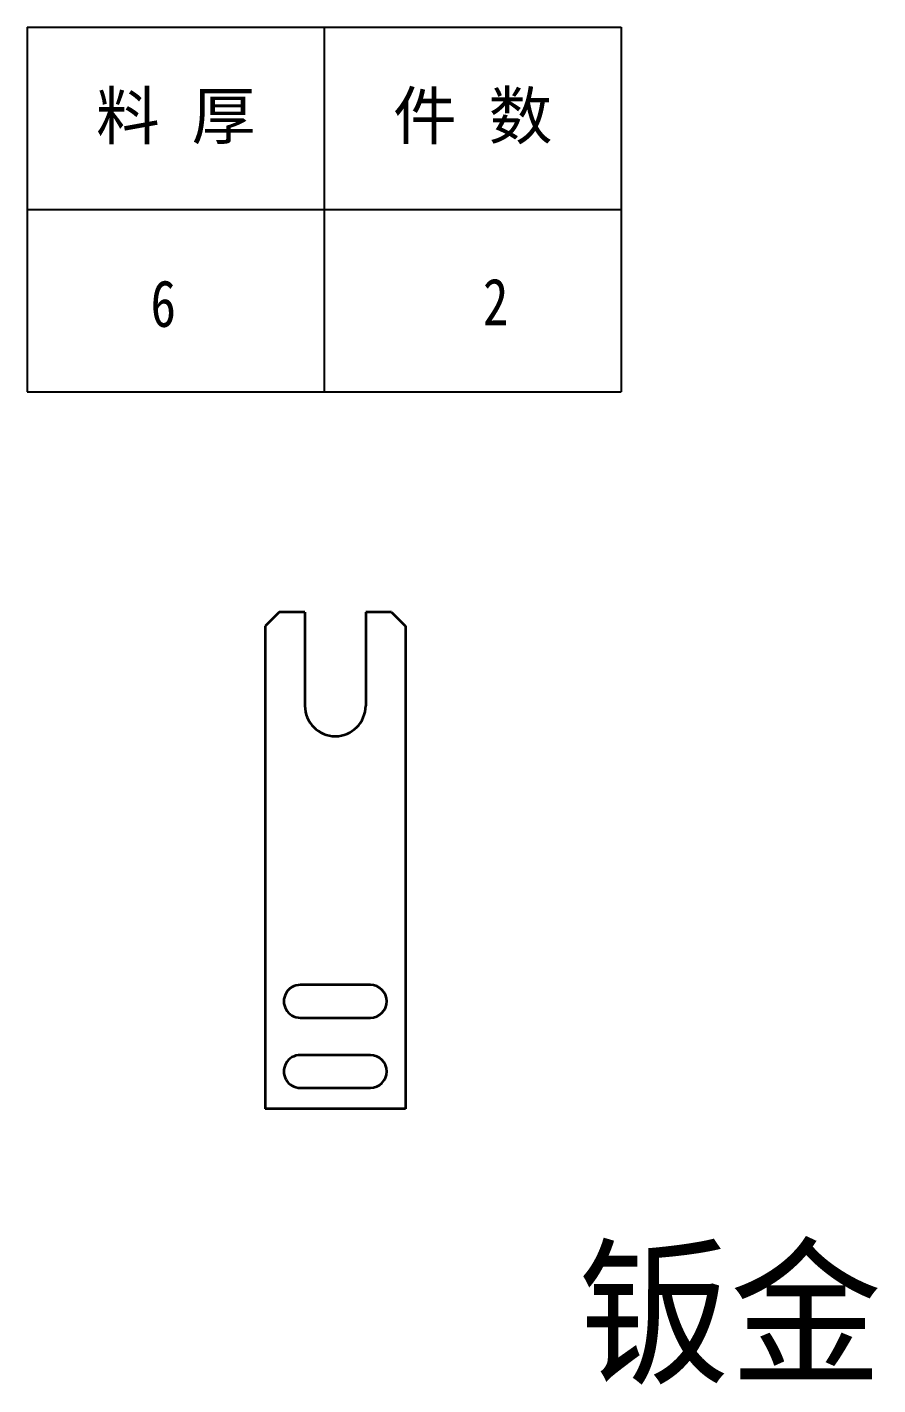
# Model space of a CAD drawing. Header units: millimetres. Extents: x -15766 to 80009, y -9701 to 15159.
# Drawn here: x 8379.8 to 8561.6, y 13568.8 to 13859.1 of the extents above; entities that cross this region are included whole.
import ezdxf
from ezdxf.enums import TextEntityAlignment as Align

# ---------------------------------------------------------------- set-up
doc = ezdxf.new("R2010")
doc.units = ezdxf.units.MM
doc.layers.add('07', color=7, linetype='Continuous')
doc.layers.add('AM_VIS', color=7, linetype='Continuous', lineweight=18)
doc.layers.add('word_dim', color=9, linetype='Continuous', lineweight=18)
doc.styles.add('DIM', font='', dxfattribs={"width": 0.8})
doc.styles.get('DIM').set_extended_font_data('NSimSun')

# ---------------------------------------------------------------- blocks, each defined once
blk = doc.blocks.new('*T2185')
at = {"color": 0, "linetype": 'ByBlock', "lineweight": -2, "transparency": 16777216}
for p, q in [((0, 0), (127, 0)), ((0, 0), (0, -78)), ((63.5, 0), (63.5, -78)), ((127, 0), (127, -78)), ((0, -39), (127, -39)), ((0, -78), (127, -78))]:
    blk.add_line(p, q, dxfattribs=at)
at = {"color": 0, "transparency": 16777216, "char_height": 10, "width": 60.5, "attachment_point": 5}
for s, insert in [('{\\fSimSun|b0|i0|c134|p2;料 厚}', (31.75, -19.5)), ('{\\fSimSun|b0|i0|c134|p2;件 数}', (95.25, -19.5))]:
    blk.add_mtext(s, dxfattribs=dict(at, insert=insert))
blk = doc.blocks.new('拆图参数')
blk.add_blockref('*T2185', (-63.5, 78))
at = {"style": 'DIM', "width": 0.8}
blk.add_attdef('6', text='', height=10, dxfattribs=at).set_placement((-37.13, 18.91), align=Align.MIDDLE_LEFT)
blk.add_attdef('1', text='', height=10, dxfattribs=at).set_placement((36.65, 19.27), align=Align.MIDDLE_CENTER)

msp = doc.modelspace()

# ---------------------------------------------------------------- linework, layer by layer
at = {"layer": 'AM_VIS', "lineweight": 35, "ltscale": 0.106065}
msp.add_line((8433.62143, 13733.98302), (8430.62153, 13730.98299), dxfattribs=at)
at = {"layer": 'AM_VIS', "lineweight": 35, "ltscale": 0.137506}
for p, q in [((8439.12167, 13733.98312), (8433.62143, 13733.98302)), ((8460.62124, 13627.78353), (8430.62143, 13627.78296))]:
    msp.add_line(p, q, dxfattribs=at)
at = {"layer": 'AM_VIS', "lineweight": 35}
for p, q in [((8439.12167, 13733.98312), (8439.12127, 13713.98305)), ((8430.62153, 13730.98299), (8430.62143, 13627.78296)), ((8460.62124, 13730.98303), (8460.62124, 13627.78353))]:
    msp.add_line(p, q, dxfattribs=at)
at = {"layer": 'AM_VIS', "lineweight": 35, "ltscale": 0.499998}
msp.add_line((8452.12154, 13733.98301), (8452.12161, 13713.98308), dxfattribs=at)
at = {"layer": 'AM_VIS', "lineweight": 35, "ltscale": 0.137495}
msp.add_line((8457.62133, 13733.98296), (8452.12154, 13733.98301), dxfattribs=at)
at = {"layer": 'AM_VIS', "lineweight": 35, "ltscale": 0.106063}
msp.add_line((8457.62133, 13733.98296), (8460.62124, 13730.98303), dxfattribs=at)
at = {"layer": 'AM_VIS', "lineweight": 35, "ltscale": 0.375}
for p, q in [((8453.12124, 13654.28353), (8438.12124, 13654.28353)), ((8438.12124, 13647.28353), (8453.12124, 13647.28353)), ((8453.12124, 13639.28353), (8438.12124, 13639.28353)), ((8438.12124, 13632.28353), (8453.12124, 13632.28353))]:
    msp.add_line(p, q, dxfattribs=at)
at = {"layer": 'AM_VIS', "lineweight": 35}
for centre, radius, start, end in [((8445.62169, 13713.98308), 6.5, 179.9999433, 359.9999393), ((8438.12124, 13650.78353), 3.5, 90, 270.000005), ((8453.12124, 13650.78353), 3.5, 270.000005, 90), ((8438.12124, 13635.78353), 3.5, 90, 270.000005), ((8453.12124, 13635.78353), 3.5, 270.000005, 90)]:
    msp.add_arc(centre, radius, start, end, dxfattribs=at)

# ---------------------------------------------------------------- block references
at = {"layer": '07'}
msp.add_blockref('拆图参数', (8443.25532, 13781.09543), dxfattribs=at).add_auto_attribs({'1': '2', '6': '6'})

# ---------------------------------------------------------------- texts
at = {"layer": 'word_dim', "color": 3, "insert": (8497.51989, 13596.66997), "char_height": 25, "width": 116.6634772, "attachment_point": 1}
msp.add_mtext('钣金', dxfattribs=at)

doc.saveas('drawing.dxf')
